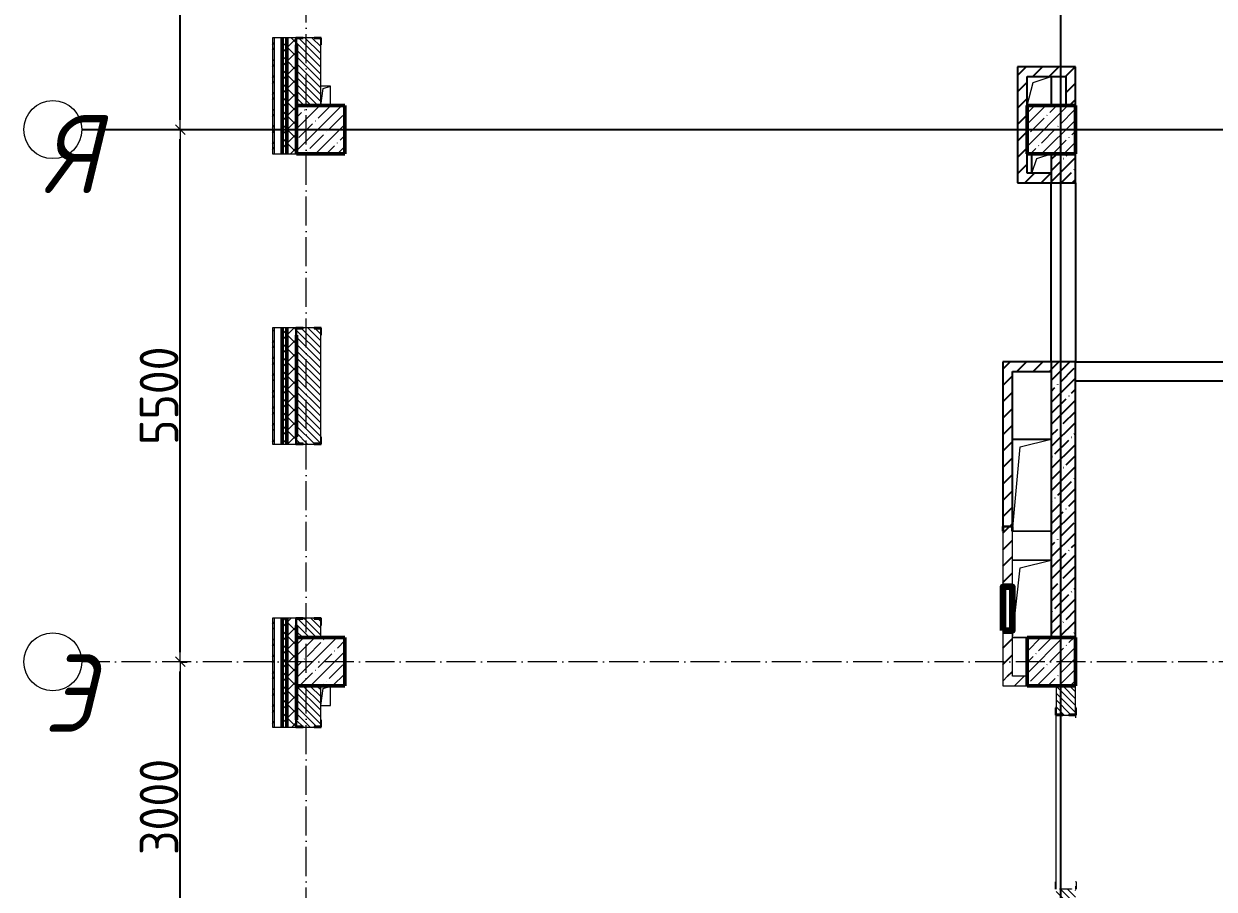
# Model space of a CAD drawing. Header units: millimetres. Extents: x -356862 to 418287, y 0 to 839748.
# Drawn here: x 137160 to 149463, y 495147 to 504090 of the extents above; entities that cross this region are included whole.
import ezdxf

# ---------------------------------------------------------------- set-up
doc = ezdxf.new("R2010")
doc.units = ezdxf.units.MM
doc.linetypes.add('50_200_ШТРИХ_1Т_ш5_п1_п1_', pattern=[700, 500, -100, 0, -100])
for name, color, linetype, lineweight in [('9.7) Заделка 956 шт', 6, 'Continuous', 158), ('A-____-____-DIMS', 7, 'Continuous', 9), ('A-FLOR-____-OTLN', 7, 'Continuous', 9), ('A-GENM-____-MCUT', 7, 'Continuous', 25), ('A-GENM-____-OTLN', 7, 'Continuous', 9), ('A-GENM-____-OTLN-1', 7, 'Continuous', 25), ('A-WALL-____-MCUT-2', 7, 'Continuous', 50), ('A-WALL-____-MCUT-3', 7, 'Continuous', 9), ('A-WALL-____-PATT-1', 7, 'Continuous', 9), ('A-WALL-FNSH-MCUT-1', 7, 'Continuous', 9), ('I-WALL-____-OTLN', 7, 'Continuous', 9), ('S-COLS-____-MCUT', 7, 'Continuous', 50), ('S-COLS-____-OTLN', 7, 'Continuous', 9), ('S-GRID-____-IDEN', 7, 'Continuous', 9), ('S-GRID-____-OTLN-1', 7, '50_200_ШТРИХ_1Т_ш5_п1_п1_', 9)]:
    doc.layers.add(name, color=color, linetype=linetype, lineweight=lineweight)
doc.styles.add('ISOCPEUR_I', font='isocpeui.ttf', dxfattribs={"width": 0.9, "height": 2.5})
doc.styles.add('СПДС', font='isocpeur.ttf', dxfattribs={"width": 0.9})
doc.dimstyles.new('Размера А3', dxfattribs={"dimtxt": 200, "dimasz": 100, "dimexe": 70, "dimexo": 100, "dimgap": 20, "dimtad": 1, "dimdec": 0, "dimrnd": 10, "dimzin": 0, "dimdsep": 46, "dimtxsty": 'СПДС', "dimblk": 'ARROWHEAD_6', "dimcen": 1, "dimclrd": 256, "dimclre": 256, "dimclrt": 256, "dimazin": 0, "dimtfac": 1, "dimtdec": 0, "dimtmove": 2, "dimatfit": 3, "dimfxl": 1, "dimtolj": 1, "dimtzin": 0, "dimarcsym": 0})
pattern_1 = [(45, (142429.06, 459015.94), (-84.8528, 84.8528), [])]
pattern_2 = [(135, (142429.057, 459015.94), (-35.35534, -35.35534), [])]
pattern_3 = [(45, (142429.06, 459015.94), (-70.71068, 70.71068), []), (135, (142429.06, 459015.94), (-70.71068, -70.71068), [])]

# ---------------------------------------------------------------- blocks, each defined once
blk = doc.blocks.new('BSC_Колонна _Прямоугольная - 500х500-V55-АР1_План отверстий 3 этажа в осях 1-64_А-ГГ')
at = {"layer": 'S-COLS-____-OTLN'}
h = blk.add_hatch(dxfattribs=at)
h.set_pattern_fill('FP_92', color=256, style=0, pattern_type=2)
h.set_pattern_definition([(45, (2200, -43981.04), (-114.04925, 114.04925), []), (45, (2314.05, -43981.04), (-114.04925, 114.04925), [201.613, -40.323, 3.353, -36.97])])
h.paths.add_polyline_path([(-250, -250), (250, -250), (250, 250), (-250, 250), (-250, -245)], flags=0)
at = {"layer": 'S-COLS-____-MCUT'}
for p, q in [((250, 250), (-250, 250)), ((-250, 250), (-250, -250)), ((250, -250), (250, 250)), ((-250, -250), (250, -250))]:
    blk.add_line(p, q, dxfattribs=at)
blk = doc.blocks.new('BSC_Колонна _Прямоугольная - 500х500-V56-АР1_План отверстий 3 этажа в осях 1-64_А-ГГ')
at = {"layer": 'S-COLS-____-OTLN'}
h = blk.add_hatch(dxfattribs=at)
h.set_pattern_fill('FP_93', color=256, style=0, pattern_type=2)
h.set_pattern_definition([(45, (-5350, -43981.04), (-114.04925, 114.04925), []), (45, (-5235.95, -43981.04), (-114.04925, 114.04925), [201.613, -40.323, 3.353, -36.97])])
h.paths.add_polyline_path([(-250, -250), (250, -250), (250, 250), (-250, 250)], flags=0)
at = {"layer": 'S-COLS-____-MCUT'}
for p, q in [((250, 250), (-250, 250)), ((-250, 250), (-250, -250)), ((250, -250), (250, 250)), ((-250, -250), (250, -250))]:
    blk.add_line(p, q, dxfattribs=at)
blk = doc.blocks.new('BSC_Колонна _Прямоугольная - 500х500-V120-АР1_План отверстий 3 этажа в осях 1-64_А-ГГ')
at = {"layer": 'S-COLS-____-OTLN'}
h = blk.add_hatch(dxfattribs=at)
h.set_pattern_fill('FP_143', color=256, style=0, pattern_type=2)
h.set_pattern_definition([(45, (2200, -38481.04), (-114.04925, 114.04925), []), (45, (2314.05, -38481.04), (-114.04925, 114.04925), [201.613, -40.323, 3.353, -36.97])])
h.paths.add_polyline_path([(-250, -250), (250, -250), (250, 250), (-250, 250), (-250, 94)], flags=0)
at = {"layer": 'S-COLS-____-MCUT'}
for p, q in [((250, 250), (-250, 250)), ((-250, 250), (-250, -250)), ((250, -250), (250, 250)), ((-250, -250), (250, -250))]:
    blk.add_line(p, q, dxfattribs=at)
blk = doc.blocks.new('BSC_Колонна _Прямоугольная - 500х500-V121-АР1_План отверстий 3 этажа в осях 1-64_А-ГГ')
at = {"layer": 'S-COLS-____-OTLN'}
h = blk.add_hatch(dxfattribs=at)
h.set_pattern_fill('FP_144', color=256, style=0, pattern_type=2)
h.set_pattern_definition([(45, (-5350, -38481.04), (-114.04925, 114.04925), []), (45, (-5235.95, -38481.04), (-114.04925, 114.04925), [201.613, -40.323, 3.353, -36.97])])
h.paths.add_polyline_path([(-250, -250), (250, -250), (250, 250), (-250, 250), (-250, 94)], flags=0)
at = {"layer": 'S-COLS-____-MCUT'}
for p, q in [((250, 250), (-250, 250)), ((-250, 250), (-250, -250)), ((250, -250), (250, 250)), ((-250, -250), (250, -250))]:
    blk.add_line(p, q, dxfattribs=at)
blk = doc.blocks.new('Фахверк_СКБ_Уголок - 250_2700-27497298-АР1_План отверстий 3 этажа в осях 1-64_А-ГГ')
at = {"layer": 'A-GENM-____-MCUT'}
for p, q in [((200, 181), (125, 181)), ((125, 181), (125, 106)), ((131, 106), (131, 175)), ((131, 175), (200, 175)), ((200, 175), (200, 181)), ((125, 106), (131, 106)), ((131, -6), (125, -6)), ((125, -6), (125, -81)), ((125, -81), (200, -81)), ((131, -75), (131, -6)), ((200, -75), (131, -75)), ((200, -81), (200, -75))]:
    blk.add_line(p, q, dxfattribs=at)
blk = doc.blocks.new('Стойка_Влож_Полоса боковая - Полоса-28213942-АР1_План отверстий 3 этажа в осях 1-64_А-ГГ')
at = {"layer": 'A-GENM-____-OTLN'}
for p, q in [((-5, 60), (0, 60)), ((-5, -60), (-5, 60)), ((0, 31), (0, -31)), ((0, -60), (-5, -60))]:
    blk.add_line(p, q, dxfattribs=at)
blk = doc.blocks.new('Стойка_Влож_Уголок_Опорный - Уголок-28213941-АР1_План отверстий 3 этажа в осях 1-64_А-ГГ')
at = {"layer": 'A-GENM-____-OTLN'}
for p, q in [((-212, -6), (-212, 0)), ((0, 0), (0, -6)), ((-212, -75), (-212, -6)), ((-212, -6), (-206, -6)), ((-212, -75), (-206, -75)), ((-6, -6), (0, -6)), ((-6, -75), (0, -75)), ((0, -6), (0, -75))]:
    blk.add_line(p, q, dxfattribs=at)
blk = doc.blocks.new('Фахверк_СКБ_Уголок - 200_3550-28267367-АР1_План отверстий 3 этажа в осях 1-64_А-ГГ')
at = {"layer": 'A-GENM-____-MCUT'}
for p, q in [((200, 156), (125, 156)), ((125, 156), (125, 81)), ((131, 81), (131, 150)), ((131, 150), (200, 150)), ((200, 150), (200, 156)), ((125, 81), (131, 81)), ((131, 19), (125, 19)), ((125, 19), (125, -56)), ((131, -50), (131, 19)), ((125, -56), (200, -56)), ((200, -50), (131, -50)), ((200, -56), (200, -50))]:
    blk.add_line(p, q, dxfattribs=at)
blk = doc.blocks.new('154_Фахверк_СКБ_Швеллер - Тип_100_3960-28494444-АР1_План отверстий 3 этажа в осях 1-64_А-ГГ')
at = {"layer": 'A-GENM-____-MCUT'}
for p, q in [((125, 50), (175, 50)), ((125, -50), (125, 50)), ((128, 47), (128, -47)), ((175, 47), (128, 47)), ((175, 50), (175, 47)), ((175, -50), (125, -50)), ((128, -47), (175, -47)), ((175, -47), (175, -50))]:
    blk.add_line(p, q, dxfattribs=at)
blk = doc.blocks.new('AR_Отверстие прямоугольное _в плите_ - AR_Отверстие прямоугольное _в плите_-30510733-АР1_План отверстий 3 этажа в осях 1-64_А-ГГ')
at = {"layer": 'A-GENM-____-OTLN'}
for p, q in [((50, 100), (-50, 100)), ((-50, -100), (-25, 75)), ((-25, 75), (50, 100)), ((50, -100), (50, 100)), ((-50, -100), (50, -100))]:
    blk.add_line(p, q, dxfattribs=at)
blk = doc.blocks.new('AR_Отверстие прямоугольное _в плите_ - AR_Отверстие прямоугольное _в плите_-V185-АР1_План отверстий 3 этажа в осях 1-64_А-ГГ')
at = {"layer": 'A-GENM-____-OTLN'}
for p, q in [((50, 100), (-50, 100)), ((-50, -100), (-25, 75)), ((-25, 75), (50, 100)), ((50, -100), (50, 100))]:
    blk.add_line(p, q, dxfattribs=at)
blk = doc.blocks.new('AR_Отверстие прямоугольное _в плите_ - AR_Отверстие прямоугольное _в плите_-30552819-АР1_План отверстий 3 этажа в осях 1-64_А-ГГ')
at = {"layer": 'A-GENM-____-OTLN'}
for p, q in [((200, 400), (-200, 400)), ((-120, 320), (200, 400)), ((-200, -400), (-120, 320)), ((-200, -400), (-50, -400))]:
    blk.add_line(p, q, dxfattribs=at)
blk = doc.blocks.new('AR_Отверстие прямоугольное _в плите_ - AR_Отверстие прямоугольное _в плите_-30552675-АР1_План отверстий 3 этажа в осях 1-64_А-ГГ')
at = {"layer": 'A-GENM-____-OTLN'}
for p, q in [((200, 475), (-200, 475)), ((-200, -475), (-120, 395)), ((-120, 395), (200, 475)), ((-200, -475), (200, -475))]:
    blk.add_line(p, q, dxfattribs=at)
blk = doc.blocks.new('AR_Отверстие прямоугольное _в плите_ - AR_Отверстие прямоугольное _в плите_-V200-АР1_План отверстий 3 этажа в осях 1-64_А-ГГ')
at = {"layer": 'A-GENM-____-OTLN'}
for p, q in [((-100, 100), (-100, -100)), ((-100, -100), (-50, 50)), ((-50, 50), (100, 100))]:
    blk.add_line(p, q, dxfattribs=at)
blk = doc.blocks.new('AR_Отверстие прямоугольное _в плите_ - AR_Отверстие прямоугольное _в плите_-V203-АР1_План отверстий 3 этажа в осях 1-64_А-ГГ')
at = {"layer": 'A-GENM-____-OTLN'}
for p, q in [((-63, 88), (125, 150)), ((125, -150), (125, 150)), ((-125, -150), (-63, 88))]:
    blk.add_line(p, q, dxfattribs=at)
blk = doc.blocks.new('Ось сетки - Круг_Ø6_00__ISO-2_5_0_9K_-25732049-АР1_План отверстий 3 этажа в осях 1-64_А-ГГ')
at = {"layer": 'S-GRID-____-IDEN'}
blk.add_circle((0, 0), 3, dxfattribs=at)
blk = doc.blocks.new('ARROWHEAD_6')
at = {"color": 0, "linetype": 'Continuous'}
for p, q in [((0, 0), (-1, 0)), ((-0.5, -0.5), (0.5, 0.5))]:
    blk.add_line(p, q, dxfattribs=at)
blk = doc.blocks.new('*D2560')
at = {"layer": 'A-____-____-DIMS', "lineweight": -2, "transparency": 16777216}
for p, q in [((138772, 497497), (138848, 497497)), ((138778, 494597), (138778, 497397)), ((138772, 494497), (138848, 494497))]:
    blk.add_line(p, q, dxfattribs=at)
at = {"layer": 'Defpoints', "color": 0, "transparency": 16777216}
for p in [(138672, 497497), (138778, 497497), (138672, 494497)]:
    blk.add_point(p, dxfattribs=at)
at = {"layer": 'A-____-____-DIMS', "lineweight": -2, "transparency": 16777216, "xscale": 100, "yscale": 100, "zscale": 100}
for p, rotation in [((138778, 497497), 90), ((138778, 494497), 270)]:
    blk.add_blockref('ARROWHEAD_6', p, dxfattribs=dict(at, rotation=rotation))
at = {"layer": 'A-____-____-DIMS', "transparency": 16777216, "insert": (138558, 495997), "char_height": 400, "attachment_point": 5, "rotation": 90, "style": 'СПДС'}
blk.add_mtext('\\A1;3000', dxfattribs=at)
blk = doc.blocks.new('*D2561')
at = {"layer": 'A-____-____-DIMS', "lineweight": -2, "transparency": 16777216}
for p, q in [((138772, 502997), (138848, 502997)), ((138778, 497597), (138778, 502897)), ((138772, 497497), (138848, 497497))]:
    blk.add_line(p, q, dxfattribs=at)
at = {"layer": 'Defpoints', "color": 0, "transparency": 16777216}
for p in [(138672, 502997), (138778, 502997), (138672, 497497)]:
    blk.add_point(p, dxfattribs=at)
at = {"layer": 'A-____-____-DIMS', "lineweight": -2, "transparency": 16777216, "xscale": 100, "yscale": 100, "zscale": 100}
for p, rotation in [((138778, 502997), 90), ((138778, 497497), 270)]:
    blk.add_blockref('ARROWHEAD_6', p, dxfattribs=dict(at, rotation=rotation))
at = {"layer": 'A-____-____-DIMS', "transparency": 16777216, "insert": (138558, 500247), "char_height": 400, "attachment_point": 5, "rotation": 90, "style": 'СПДС'}
blk.add_mtext('\\A1;5500', dxfattribs=at)
blk = doc.blocks.new('*D2562')
at = {"layer": 'A-____-____-DIMS', "lineweight": -2, "transparency": 16777216}
for p, q in [((138772, 506647), (138848, 506647)), ((138778, 503097), (138778, 506547)), ((138772, 502997), (138848, 502997))]:
    blk.add_line(p, q, dxfattribs=at)
at = {"layer": 'Defpoints', "color": 0, "transparency": 16777216}
for p in [(138672, 506647), (138778, 506647), (138672, 502997)]:
    blk.add_point(p, dxfattribs=at)
at = {"layer": 'A-____-____-DIMS', "lineweight": -2, "transparency": 16777216, "xscale": 100, "yscale": 100, "zscale": 100}
for p, rotation in [((138778, 506647), 90), ((138778, 502997), 270)]:
    blk.add_blockref('ARROWHEAD_6', p, dxfattribs=dict(at, rotation=rotation))
at = {"layer": 'A-____-____-DIMS', "transparency": 16777216, "insert": (138558, 504822), "char_height": 400, "attachment_point": 5, "rotation": 90, "style": 'СПДС'}
blk.add_mtext('\\A1;3650', dxfattribs=at)

msp = doc.modelspace()

# ---------------------------------------------------------------- hatches: boundary and pattern name
h = msp.add_hatch()
h.set_pattern_fill('FP_4', color=256, style=0, pattern_type=2)
h.set_pattern_definition(pattern_1)
h.paths.add_polyline_path([(147429.0567, 502546.983), (147529.0567, 502546.983), (147529.0567, 503646.983), (147429.0567, 503646.983), (147429.0567, 502746.983)], flags=0)
h = msp.add_hatch()
h.set_pattern_fill('FP_4', color=256, style=0, pattern_type=2)
h.set_pattern_definition(pattern_1)
h.paths.add_polyline_path([(147929.0567, 503546.983), (147929.0567, 503646.983), (147529.0567, 503646.983), (147529.0567, 503546.983)], flags=0)
h = msp.add_hatch()
h.set_pattern_fill('FP_4', color=256, style=0, pattern_type=2)
h.set_pattern_definition(pattern_1)
h.paths.add_polyline_path([(148029.0567, 503246.983), (148029.0567, 503646.983), (147929.0567, 503646.983), (147929.0567, 503246.983)], flags=0)
h = msp.add_hatch()
h.set_pattern_fill('FP_38', color=256, style=0, pattern_type=2)
h.set_pattern_definition([(45, (142429.06, 459015.94), (-114.04925, 114.04925), []), (45, (142543.1, 459015.94), (-114.04925, 114.04925), [201.612, -40.322, 3.353, -36.97])])
h.paths.add_polyline_path([(147779.0567, 497746.983), (148029.0567, 497746.983), (148029.0567, 500596.983), (147779.0567, 500596.983)], flags=0)
h.paths.add_polyline_path([(148029.0567, 502446.983), (148029.0567, 502746.983), (147779.0567, 502746.983), (147779.0567, 502446.983)], flags=0)
h = msp.add_hatch()
h.set_pattern_fill('FP_4', color=256, style=0, pattern_type=2)
h.set_pattern_definition(pattern_1)
h.paths.add_polyline_path([(147779.0567, 502446.983), (147779.0567, 502546.983), (147429.0567, 502546.983), (147429.0567, 502446.983)], flags=0)
h = msp.add_hatch()
h.set_pattern_fill('FP_4', color=256, style=0, pattern_type=2)
h.set_pattern_definition(pattern_1)
h.paths.add_polyline_path([(147779.0567, 500496.983), (147779.0567, 500596.983), (147279.0567, 500596.983), (147279.0567, 500496.983), (147379.0567, 500496.983)], flags=0)
h = msp.add_hatch()
h.set_pattern_fill('FP_4', color=256, style=0, pattern_type=2)
h.set_pattern_definition(pattern_1)
h.paths.add_polyline_path([(147279.0567, 497346.983), (147379.0567, 497346.983), (147379.0567, 497821.983), (147279.0567, 497821.983), (147279.0567, 497591.3308)], flags=0)
h.paths.add_polyline_path([(147376.0567, 498271.983), (147379.0567, 498271.983), (147379.0567, 498846.983), (147376.0567, 498846.983), (147376.0567, 498893.983), (147282.0567, 498893.983), (147282.0567, 498846.983), (147279.0567, 498846.983), (147279.0567, 498271.983), (147282.0567, 498271.983)], flags=0)
h.paths.add_polyline_path([(147279.0567, 498896.983), (147379.0567, 498896.983), (147379.0567, 500496.983), (147279.0567, 500496.983)], flags=0)
at = {"layer": 'A-WALL-____-PATT-1'}
h = msp.add_hatch(dxfattribs=at)
h.set_pattern_fill('FP_3', color=256, style=0, pattern_type=2)
h.set_pattern_definition([(45, (142429.06, 459015.94), (-85.5366, 85.5366), []), (45, (142486.08, 459015.94), (-85.5366, 85.5366), [])])
h.paths.add_polyline_path([(139749.0567, 491076.983), (139749.0567, 492096.983), (139729.0567, 492096.983), (139729.0567, 491076.983)], flags=0)
h.paths.add_polyline_path([(139729.0567, 493896.983), (139749.0567, 493896.983), (139749.0567, 495021.983), (139729.0567, 495021.983), (139729.0567, 494151.2093)], flags=0)
h.paths.add_polyline_path([(139749.0567, 496821.983), (139749.0567, 497946.983), (139729.0567, 497946.983), (139729.0567, 496821.983)], flags=0)
h.paths.add_polyline_path([(139749.0567, 499746.983), (139749.0567, 500946.983), (139729.0567, 500946.983), (139729.0567, 499746.983)], flags=0)
h.paths.add_polyline_path([(139749.0567, 502746.983), (139749.0567, 503946.983), (139729.0567, 503946.983), (139729.0567, 502746.983)], flags=0)
h.paths.add_polyline_path([(139749.0567, 505746.983), (139749.0567, 506996.983), (139729.0567, 506996.983), (139729.0567, 505746.983)], flags=0)
h = msp.add_hatch(dxfattribs=at)
h.set_pattern_fill('FP_1', color=256, style=0, pattern_type=2)
h.set_pattern_definition(pattern_3)
h.paths.add_polyline_path([(139879.0567, 491246.983), (139879.0567, 492096.983), (139829.0567, 492096.983), (139829.0567, 491246.983)], flags=0)
h.paths.add_polyline_path([(139829.0567, 493896.983), (139879.0567, 493896.983), (139879.0567, 495021.983), (139829.0567, 495021.983), (139829.0567, 494151.2093)], flags=0)
h.paths.add_polyline_path([(139879.0567, 496821.983), (139879.0567, 497946.983), (139829.0567, 497946.983), (139829.0567, 496821.983)], flags=0)
h.paths.add_polyline_path([(139829.0567, 499746.983), (139879.0567, 499746.983), (139879.0567, 500946.983), (139829.0567, 500946.983)], flags=0)
h.paths.add_polyline_path([(139879.0567, 502746.983), (139879.0567, 503946.983), (139829.0567, 503946.983), (139829.0567, 502746.983)], flags=0)
h.paths.add_polyline_path([(139879.0567, 505746.983), (139879.0567, 506896.983), (139829.0567, 506896.983), (139829.0567, 505746.983)], flags=0)
h = msp.add_hatch(dxfattribs=at)
h.set_pattern_fill('FP_1', color=256, style=0, pattern_type=2)
h.set_pattern_definition(pattern_3)
h.paths.add_polyline_path([(139979.0567, 491246.983), (139979.0567, 492021.983), (139973.0567, 492021.983), (139973.0567, 492096.983), (139879.0567, 492096.983), (139879.0567, 491246.983)], flags=0)
h.paths.add_polyline_path([(139879.0567, 493896.983), (139973.0567, 493896.983), (139973.0567, 493971.983), (139979.0567, 493971.983), (139979.0567, 494946.983), (139973.0567, 494946.983), (139973.0567, 495021.983), (139879.0567, 495021.983), (139879.0567, 494151.2093)], flags=0)
h.paths.add_polyline_path([(139879.0567, 496821.983), (139973.0567, 496821.983), (139973.0567, 496896.983), (139979.0567, 496896.983), (139979.0567, 497871.983), (139973.0567, 497871.983), (139973.0567, 497946.983), (139879.0567, 497946.983), (139879.0567, 496827.983)], flags=0)
h.paths.add_polyline_path([(139879.0567, 499746.983), (139973.0567, 499746.983), (139973.0567, 499821.983), (139979.0567, 499821.983), (139979.0567, 500871.983), (139973.0567, 500871.983), (139973.0567, 500946.983), (139879.0567, 500946.983), (139879.0567, 499752.983)], flags=0)
h.paths.add_polyline_path([(139879.0567, 502746.983), (139979.0567, 502746.983), (139979.0567, 503871.983), (139973.0567, 503871.983), (139973.0567, 503946.983), (139879.0567, 503946.983), (139879.0567, 502751.5131)], flags=0)
h.paths.add_polyline_path([(139879.0567, 505746.983), (139973.0567, 505746.983), (139973.0567, 505821.983), (139979.0567, 505821.983), (139979.0567, 506846.983), (139879.0567, 506846.983), (139879.0567, 506191.6346)], flags=0)
h = msp.add_hatch(dxfattribs=at)
h.set_pattern_fill('FP_6', color=256, style=0, pattern_type=2)
h.set_pattern_definition(pattern_2)
h.paths.add_polyline_path([(140229.0567, 503246.983), (140229.0567, 503940.983), (140160.0567, 503940.983), (140160.0567, 503946.983), (140048.0567, 503946.983), (140048.0567, 503940.983), (139979.0567, 503940.983), (139979.0567, 503246.983)], flags=0)
h.paths.add_polyline_path([(140160.0567, 505746.983), (140160.0567, 505752.983), (140229.0567, 505752.983), (140229.0567, 506246.983), (139979.0567, 506246.983), (139979.0567, 505752.983), (140048.0567, 505752.983), (140048.0567, 505746.983)], flags=0)
h = msp.add_hatch(dxfattribs=at)
h.set_pattern_fill('FP_6', color=256, style=0, pattern_type=2)
h.set_pattern_definition(pattern_2)
h.paths.add_polyline_path([(140173.0567, 497746.983), (140229.0567, 497746.983), (140229.0567, 497940.983), (140160.0567, 497940.983), (140160.0567, 497946.983), (140048.0567, 497946.983), (140048.0567, 497940.983), (139979.0567, 497940.983), (139979.0567, 497746.983)], flags=0)
h.paths.add_polyline_path([(140048.0567, 499746.983), (140160.0567, 499746.983), (140160.0567, 499752.983), (140229.0567, 499752.983), (140229.0567, 500940.983), (140160.0567, 500940.983), (140160.0567, 500946.983), (140048.0567, 500946.983), (140048.0567, 500940.983), (139979.0567, 500940.983), (139979.0567, 499752.983), (140048.0567, 499752.983)], flags=0)
h = msp.add_hatch(dxfattribs=at)
h.set_pattern_fill('FP_4', color=256, style=0, pattern_type=2)
h.set_pattern_definition(pattern_1)
h.paths.add_polyline_path([(147529.0567, 497246.983), (147529.0567, 497346.983), (147279.0567, 497346.983), (147279.0567, 497246.983)], flags=0)
h = msp.add_hatch(dxfattribs=at)
h.set_pattern_fill('FP_6', color=256, style=0, pattern_type=2)
h.set_pattern_definition(pattern_2)
h.paths.add_polyline_path([(139979.3722, 494746.983), (140229.0567, 494746.983), (140229.0567, 495015.983), (140160.0567, 495015.983), (140160.0567, 495021.983), (140048.0567, 495021.983), (140048.0567, 495015.983), (139979.0567, 495015.983), (139979.0567, 494746.983)], flags=0)
h.paths.add_polyline_path([(140160.0567, 496821.983), (140160.0567, 496827.983), (140229.0567, 496827.983), (140229.0567, 497246.6355), (139979.0567, 497246.6355), (139979.0567, 496827.983), (140048.0567, 496827.983), (140048.0567, 496821.983)], flags=0)
h = msp.add_hatch(dxfattribs=at)
h.set_pattern_fill('FP_6', color=256, style=0, pattern_type=2)
h.set_pattern_definition(pattern_2)
h.paths.add_polyline_path([(147989.0567, 494746.983), (148029.0567, 494746.983), (148029.0567, 495140.983), (147960.0567, 495140.983), (147960.0567, 495146.983), (147898.0567, 495146.983), (147898.0567, 495140.983), (147829.0567, 495140.983), (147829.0567, 494746.983), (147869.0567, 494746.983)], flags=0)
h.paths.add_polyline_path([(147898.0567, 496946.983), (147960.0567, 496946.983), (147960.0567, 496952.983), (148029.0567, 496952.983), (148029.0567, 497246.983), (147829.0567, 497246.983), (147829.0567, 496952.983), (147898.0567, 496952.983)], flags=0)

# ---------------------------------------------------------------- linework, layer by layer
at = {"color": 251, "ltscale": 0.6, "true_color": 0x636466}
for p, q in [((147879.0567, 454533.3346), (147879.0567, 508896.9006)), ((137760.2865, 502996.983), (169136.7959, 502996.983))]:
    msp.add_line(p, q, dxfattribs=at)
for p, q in [((147429.0567, 503646.983), (147429.0567, 502446.983)), ((148029.0567, 503646.983), (147429.0567, 503646.983)), ((148029.0567, 503246.983), (148029.0567, 503646.983)), ((147529.0567, 503246.983), (147529.0567, 503546.983)), ((147529.0567, 503546.983), (147929.0567, 503546.983)), ((147779.0567, 503546.983), (147779.0567, 503246.983)), ((147929.0567, 503546.983), (147929.0567, 503246.983)), ((147529.0567, 502546.983), (147529.0567, 502746.983)), ((147579.0567, 502546.983), (147579.0567, 502746.983)), ((147779.0567, 502746.983), (147779.0567, 502446.983)), ((148029.0567, 502446.983), (148029.0567, 502746.983)), ((147779.0567, 502546.983), (147529.0567, 502546.983)), ((147429.0567, 502446.983), (147779.0567, 502446.983)), ((147779.0567, 502446.983), (148029.0567, 502446.983)), ((147779.0567, 500596.983), (147779.0567, 502446.983)), ((148029.0567, 502446.983), (148029.0567, 500596.983)), ((147279.0567, 500596.983), (147279.0567, 498896.983)), ((147779.0567, 500596.983), (147279.0567, 500596.983)), ((147379.0567, 498896.983), (147379.0567, 500496.983)), ((147379.0567, 500496.983), (147779.0567, 500496.983)), ((148029.0567, 500596.983), (147779.0567, 500596.983)), ((147779.0567, 500596.983), (147779.0567, 497746.983)), ((148029.0567, 497746.983), (148029.0567, 500596.983)), ((148029.0567, 500596.983), (152329.0567, 500596.983)), ((152329.0567, 500396.983), (148029.0567, 500396.983)), ((147379.0567, 499796.983), (147779.0567, 499796.983))]:
    msp.add_line(p, q)
at = {"layer": '9.7) Заделка 956 шт'}
msp.add_lwpolyline([(147279.0567, 497821.983), (147379.0567, 497821.983), (147379.0567, 498271.983), (147279.0567, 498271.983)], close=True, dxfattribs=at)
at = {"layer": 'A-FLOR-____-OTLN'}
for p, q in [((147779.0567, 498846.983), (147379.0567, 498846.983)), ((147379.0567, 498546.983), (147779.0567, 498546.983)), ((147529.0567, 497746.983), (147379.0567, 497746.983))]:
    msp.add_line(p, q, dxfattribs=at)
at = {"layer": 'A-WALL-____-MCUT-2'}
for p, q in [((139829.0567, 502746.983), (139829.0567, 503946.983)), ((139879.0567, 502746.983), (139879.0567, 503946.983)), ((139979.0567, 503871.983), (139979.0567, 503246.983)), ((139829.0567, 499746.983), (139829.0567, 500946.983)), ((139879.0567, 499746.983), (139879.0567, 500946.983)), ((139979.0567, 500871.983), (139979.0567, 499821.983)), ((139829.0567, 496821.983), (139829.0567, 497946.983)), ((139879.0567, 496821.983), (139879.0567, 497946.983)), ((139979.0567, 497871.983), (139979.0567, 497746.983)), ((139979.0567, 497246.6355), (139979.0567, 496896.983))]:
    msp.add_line(p, q, dxfattribs=at)
at = {"layer": 'A-WALL-____-MCUT-3'}
for p, q in [((139973.0567, 503946.983), (139749.0567, 503946.983)), ((139749.0567, 503946.983), (139749.0567, 502746.983)), ((140160.0567, 503946.983), (140048.0567, 503946.983)), ((140229.0567, 503246.983), (140229.0567, 503871.983)), ((139749.0567, 502746.983), (139979.0567, 502746.983)), ((139973.0567, 500946.983), (139749.0567, 500946.983)), ((139749.0567, 500946.983), (139749.0567, 499746.983)), ((140160.0567, 500946.983), (140048.0567, 500946.983)), ((140229.0567, 499821.983), (140229.0567, 500871.983)), ((139749.0567, 499746.983), (139973.0567, 499746.983)), ((140048.0567, 499746.983), (140160.0567, 499746.983)), ((139973.0567, 497946.983), (139749.0567, 497946.983)), ((139749.0567, 497946.983), (139749.0567, 496821.983)), ((140160.0567, 497946.983), (140048.0567, 497946.983)), ((140229.0567, 497746.983), (140229.0567, 497871.983)), ((140229.0567, 497246.6355), (139979.0567, 497246.6355)), ((140229.0567, 496896.983), (140229.0567, 497246.6355)), ((147829.0567, 497246.983), (147829.0567, 497021.983)), ((148029.0567, 497021.983), (148029.0567, 497246.983)), ((147898.0567, 496946.983), (147960.0567, 496946.983)), ((139749.0567, 496821.983), (139973.0567, 496821.983)), ((140048.0567, 496821.983), (140160.0567, 496821.983))]:
    msp.add_line(p, q, dxfattribs=at)
at = {"layer": 'A-WALL-FNSH-MCUT-1'}
for p, q in [((139729.0567, 503946.983), (139729.0567, 502746.983)), ((139749.0567, 503946.983), (139729.0567, 503946.983)), ((139729.0567, 502746.983), (139749.0567, 502746.983)), ((139729.0567, 500946.983), (139729.0567, 499746.983)), ((139749.0567, 500946.983), (139729.0567, 500946.983)), ((139729.0567, 499746.983), (139749.0567, 499746.983)), ((147279.0567, 498846.983), (147279.0567, 498271.983)), ((147379.0567, 498271.983), (147379.0567, 498846.983)), ((139729.0567, 497946.983), (139729.0567, 496821.983)), ((139749.0567, 497946.983), (139729.0567, 497946.983)), ((147279.0567, 497821.983), (147279.0567, 497246.983)), ((147379.0567, 497346.983), (147379.0567, 497821.983)), ((147529.0567, 497346.983), (147379.0567, 497346.983)), ((147279.0567, 497246.983), (147529.0567, 497246.983)), ((139729.0567, 496821.983), (139749.0567, 496821.983))]:
    msp.add_line(p, q, dxfattribs=at)
at = {"layer": 'I-WALL-____-OTLN'}
for p, q in [((147829.0567, 495146.983), (147829.0567, 496946.983)), ((148029.0567, 496946.983), (148029.0567, 496916.983)), ((148029.0567, 495176.983), (148029.0567, 495146.983))]:
    msp.add_line(p, q, dxfattribs=at)
at = {"layer": 'S-GRID-____-OTLN-1', "color": 251, "ltscale": 0.6, "true_color": 0x636466}
for p, q in [((140079.0567, 454533.3346), (140079.0567, 508896.9006)), ((169136.7959, 497496.983), (137760.2865, 497496.983))]:
    msp.add_line(p, q, dxfattribs=at)

# ---------------------------------------------------------------- block references
for name, p in [('AR_Отверстие прямоугольное _в плите_ - AR_Отверстие прямоугольное _в плите_-V203-АР1_План отверстий 3 этажа в осях 1-64_А-ГГ', (147654.0567, 503396.983)), ('BSC_Колонна _Прямоугольная - 500х500-V56-АР1_План отверстий 3 этажа в осях 1-64_А-ГГ', (147779.0567, 502996.983)), ('AR_Отверстие прямоугольное _в плите_ - AR_Отверстие прямоугольное _в плите_-V200-АР1_План отверстий 3 этажа в осях 1-64_А-ГГ', (147679.0567, 502646.983)), ('AR_Отверстие прямоугольное _в плите_ - AR_Отверстие прямоугольное _в плите_-30552675-АР1_План отверстий 3 этажа в осях 1-64_А-ГГ', (147579.0567, 499321.983))]:
    msp.add_blockref(name, p)
at = {"layer": 'A-GENM-____-OTLN'}
for name, p in [('AR_Отверстие прямоугольное _в плите_ - AR_Отверстие прямоугольное _в плите_-V185-АР1_План отверстий 3 этажа в осях 1-64_А-ГГ', (140279.0501, 503347.0139)), ('AR_Отверстие прямоугольное _в плите_ - AR_Отверстие прямоугольное _в плите_-30552819-АР1_План отверстий 3 этажа в осях 1-64_А-ГГ', (147579.0567, 498146.983)), ('AR_Отверстие прямоугольное _в плите_ - AR_Отверстие прямоугольное _в плите_-30510733-АР1_План отверстий 3 этажа в осях 1-64_А-ГГ', (140279.0567, 497146.6355))]:
    msp.add_blockref(name, p, dxfattribs=at)
for name, p, rotation in [('Стойка_Влож_Уголок_Опорный - Уголок-28213941-АР1_План отверстий 3 этажа в осях 1-64_А-ГГ', (147823.0567, 495146.983), 180), ('Стойка_Влож_Полоса боковая - Полоса-28213942-АР1_План отверстий 3 этажа в осях 1-64_А-ГГ', (147929.0567, 495146.983), 269.9999999999999)]:
    msp.add_blockref(name, p, dxfattribs=dict(at, rotation=rotation))
at = {"layer": 'A-GENM-____-OTLN-1'}
for name, p, rotation in [('Фахверк_СКБ_Уголок - 250_2700-27497298-АР1_План отверстий 3 этажа в осях 1-64_А-ГГ', (140054.0567, 504071.983), 269.9999999999999), ('Фахверк_СКБ_Уголок - 250_2700-27497298-АР1_План отверстий 3 этажа в осях 1-64_А-ГГ', (140054.0567, 501071.983), 269.9999999999999), ('Фахверк_СКБ_Уголок - 250_2700-27497298-АР1_План отверстий 3 этажа в осях 1-64_А-ГГ', (140154.0567, 499621.983), 89.99999999999991), ('154_Фахверк_СКБ_Швеллер - Тип_100_3960-28494444-АР1_План отверстий 3 этажа в осях 1-64_А-ГГ', (147329.0567, 499021.983), 270), ('Фахверк_СКБ_Уголок - 250_2700-27497298-АР1_План отверстий 3 этажа в осях 1-64_А-ГГ', (140054.0567, 498071.983), 269.9999999999999), ('Фахверк_СКБ_Уголок - 200_3550-28267367-АР1_План отверстий 3 этажа в осях 1-64_А-ГГ', (147979.0567, 496821.983), 89.99999999999991), ('Фахверк_СКБ_Уголок - 250_2700-27497298-АР1_План отверстий 3 этажа в осях 1-64_А-ГГ', (140154.0567, 496696.983), 89.99999999999991)]:
    msp.add_blockref(name, p, dxfattribs=dict(at, rotation=rotation))
at = {"layer": 'S-COLS-____-OTLN'}
for name, p in [('BSC_Колонна _Прямоугольная - 500х500-V55-АР1_План отверстий 3 этажа в осях 1-64_А-ГГ', (140229.0567, 502996.983)), ('BSC_Колонна _Прямоугольная - 500х500-V120-АР1_План отверстий 3 этажа в осях 1-64_А-ГГ', (140229.0567, 497496.983)), ('BSC_Колонна _Прямоугольная - 500х500-V121-АР1_План отверстий 3 этажа в осях 1-64_А-ГГ', (147779.0567, 497496.983))]:
    msp.add_blockref(name, p, dxfattribs=at)
at = {"layer": 'S-GRID-____-IDEN', "xscale": 99.99999999999993, "yscale": 99.99999999999993, "zscale": 99.99999999999993}
for p, rotation in [((137460.2865, 502996.983), 269.9999999999995), ((137460.2865, 497496.983), 89.99999999999982)]:
    msp.add_blockref('Ось сетки - Круг_Ø6_00__ISO-2_5_0_9K_-25732049-АР1_План отверстий 3 этажа в осях 1-64_А-ГГ', p, dxfattribs=dict(at, rotation=rotation))

# ---------------------------------------------------------------- texts
at = {"layer": 'S-GRID-____-IDEN', "char_height": 800, "width": 223.670812, "attachment_point": 1, "style": 'ISOCPEUR_I'}
for s, insert in [('\\fISOCPEUR|b0|i1|c204|p34|;\\W.9;Я', (137362.307, 503143.6154)), ('\\fISOCPEUR|b0|i1|c204|p34|;\\W.9;Э', (137367.4661, 497573.0588))]:
    msp.add_mtext(s, dxfattribs=dict(at, insert=insert))

# ---------------------------------------------------------------- dimensions: what is measured, and where the dimension line sits
at = {"layer": 'A-____-____-DIMS'}
for base, p1, p2, picture, middle in [((138777.6611, 506646.983), (138671.5951, 502996.983), (138671.5951, 506646.983), '*D2562', (138557.6611, 504821.983)), ((138777.6611, 502996.983), (138671.5951, 497496.983), (138671.5951, 502996.983), '*D2561', (138557.6611, 500246.983)), ((138777.6611, 497496.983), (138671.5951, 494496.983), (138671.5951, 497496.983), '*D2560', (138557.6611, 495996.983))]:
    dim = msp.add_linear_dim(base=base, p1=p1, p2=p2, angle=90, dimstyle='Размера А3', override={"dimtxt": 400}, dxfattribs=at)
    dim.commit()
    dim.dimension.update_dxf_attribs({"geometry": picture, "text_midpoint": middle})

doc.saveas('drawing.dxf')
